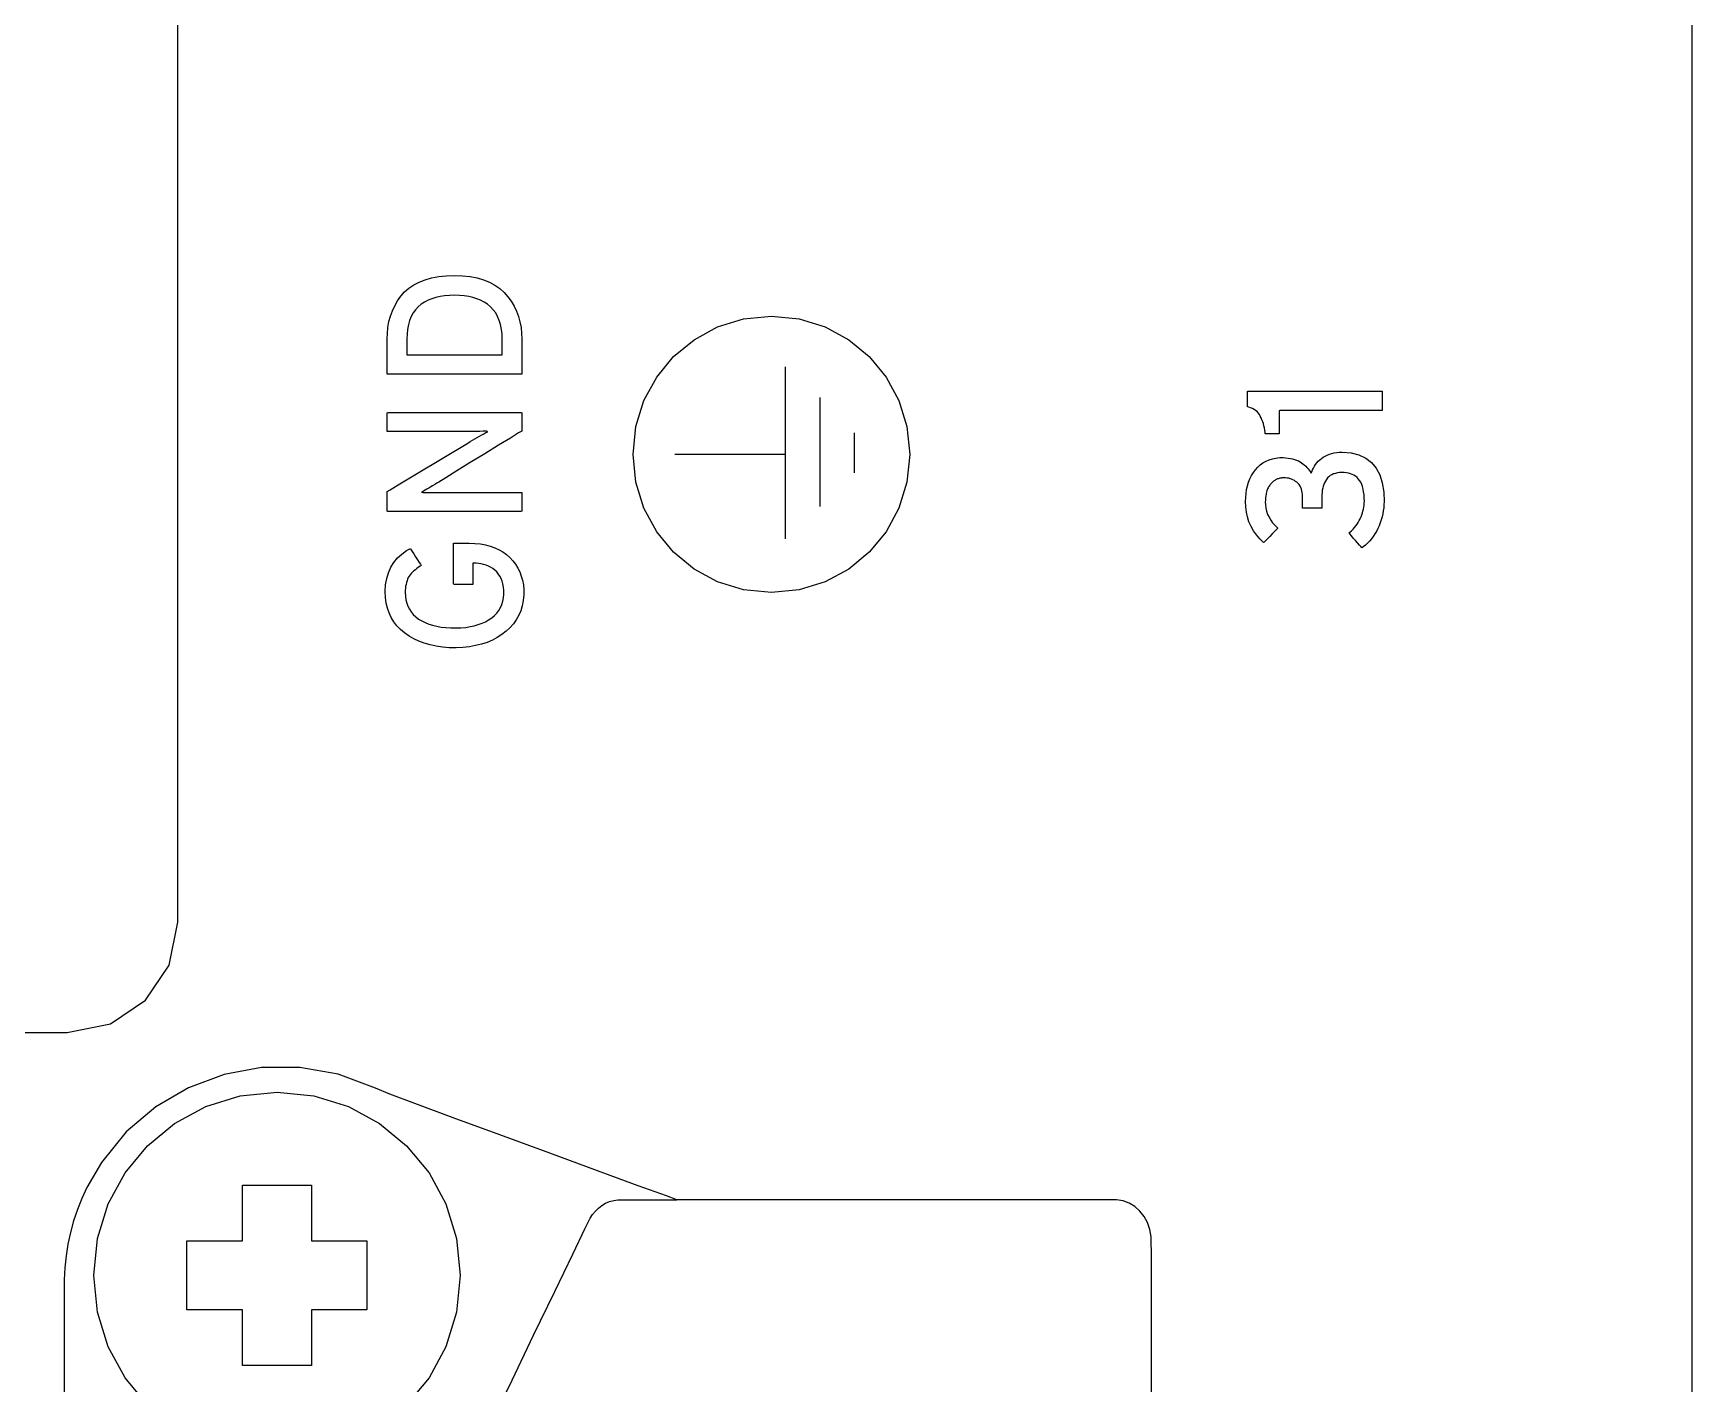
# Model space of a CAD drawing. Extents: x 1 to 47.7, y 0.2 to 35.
# Drawn here: x 37.288 to 38.487, y 17.557 to 18.533 of the extents above; entities that cross this region are included whole.
import ezdxf

# ---------------------------------------------------------------- set-up
doc = ezdxf.new("R2010")
doc.units = 0
doc.header["$MEASUREMENT"] = 0
doc.layers.add('7_0_____DWG', color=7, linetype='CONTINUOUS')

msp = doc.modelspace()

# ---------------------------------------------------------------- linework, layer by layer
at = {"layer": '7_0_____DWG'}
for points in [[(37.2712, 17.8107), (37.3018, 17.8107), (37.3126, 17.8107), (37.3438, 17.817), (37.3692, 17.8342), (37.3863, 17.8596), (37.3926, 17.8907), (37.3926, 17.8946), (37.3926, 17.9058), (37.3926, 17.9483), (37.3926, 18.0144), (37.3926, 18.1001), (37.3926, 18.2015), (37.3926, 18.3147), (37.3926, 18.5607)], [(38.4871, 18.5592), (38.4871, 18.5114), (38.4871, 18.4624), (38.4871, 18.4123), (38.4871, 18.3612), (38.4871, 18.3089), (38.4871, 18.2555), (38.4871, 18.2011), (38.4871, 18.1457), (38.4871, 18.0892), (38.4871, 18.0317), (38.4871, 17.9731), (38.4871, 17.9136), (38.4871, 17.8531), (38.4871, 17.7915), (38.4871, 17.7291), (38.4871, 17.6656), (38.4871, 17.6013), (38.4871, 17.536)], [(37.8318, 18.1678), (37.8318, 18.2923)], [(37.8568, 18.1912), (37.8568, 18.27)], [(37.8818, 18.2156), (37.8818, 18.2445)], [(37.8318, 18.2288), (37.7518, 18.2288)], [(38.0963, 17.5252), (38.0963, 17.6479), (38.0961, 17.6631), (38.0952, 17.6684), (38.0935, 17.6734), (38.091, 17.6778), (38.088, 17.6817), (38.0844, 17.6849), (38.0803, 17.6874), (38.0759, 17.689), (38.0712, 17.6897), (38.0628, 17.6898), (38.0358, 17.6898), (37.9943, 17.6898), (37.9439, 17.6898), (37.8902, 17.6898), (37.8387, 17.6898), (37.7949, 17.6898), (37.7646, 17.6898), (37.7533, 17.6898), (37.7457, 17.6926), (37.7253, 17.7), (37.696, 17.7108), (37.6615, 17.7235), (37.6254, 17.7368), (37.5916, 17.7492), (37.5638, 17.7594), (37.5457, 17.7661), (37.5355, 17.7706), (37.5085, 17.7806), (37.4808, 17.7855), (37.4531, 17.7854), (37.4261, 17.7804), (37.4003, 17.7709), (37.3765, 17.757), (37.3552, 17.7389), (37.3372, 17.7168), (37.3266, 17.6987), (37.323, 17.6908), (37.3199, 17.6828), (37.3171, 17.6746), (37.3149, 17.6663), (37.313, 17.6578), (37.3117, 17.6493), (37.3108, 17.6407), (37.3103, 17.632), (37.3103, 17.6256), (37.3103, 17.6089), (37.3103, 17.581), (37.3103, 17.546)], [(37.3706, 17.5415), (37.3544, 17.5611), (37.3422, 17.5836), (37.3344, 17.6085), (37.3318, 17.6352), (37.3344, 17.6619), (37.3422, 17.6868), (37.3544, 17.7093), (37.3706, 17.7289), (37.3902, 17.745), (37.4127, 17.7572), (37.4375, 17.765), (37.4642, 17.7677), (37.4909, 17.765), (37.5158, 17.7572), (37.5383, 17.745), (37.5579, 17.7289), (37.5741, 17.7093), (37.5863, 17.6868), (37.594, 17.6619), (37.5967, 17.6352), (37.594, 17.6085), (37.5863, 17.5836), (37.5741, 17.5611), (37.5579, 17.5415)], [(37.4393, 17.6102), (37.399, 17.6102), (37.399, 17.6602), (37.4393, 17.6602), (37.4393, 17.7003), (37.4892, 17.7003), (37.4892, 17.6602), (37.5292, 17.6602), (37.5292, 17.6102), (37.4892, 17.6102), (37.4892, 17.5701), (37.4393, 17.5701), (37.4393, 17.6102)], [(37.6197, 17.5298), (37.6341, 17.5595), (37.6497, 17.5919), (37.665, 17.6235), (37.678, 17.6505), (37.6871, 17.6694), (37.6905, 17.6765), (37.6923, 17.6792), (37.6944, 17.6816), (37.6966, 17.6838), (37.6991, 17.6857), (37.7018, 17.6873), (37.7046, 17.6885), (37.7076, 17.6893), (37.7107, 17.6897), (37.7126, 17.6898), (37.7156, 17.6898), (37.7208, 17.6898), (37.7274, 17.6898), (37.7346, 17.6898), (37.7415, 17.6898), (37.7475, 17.6898), (37.7517, 17.6898), (37.7533, 17.6898)]]:
    msp.add_lwpolyline(points, dxfattribs=at)
for points in [[(37.5925, 18.3583), (37.5984, 18.3581), (37.6038, 18.3574), (37.6089, 18.3565), (37.6136, 18.3551), (37.6178, 18.3534), (37.6217, 18.3513), (37.6253, 18.3489), (37.6284, 18.346), (37.6311, 18.3429), (37.6335, 18.3396), (37.6356, 18.3361), (37.6373, 18.3325), (37.6387, 18.3287), (37.6398, 18.3247), (37.6406, 18.3206), (37.641, 18.3163), (37.6411, 18.3124), (37.6411, 18.3112), (37.6411, 18.3083), (37.6411, 18.3044), (37.6411, 18.2999), (37.6411, 18.2954), (37.6411, 18.2914), (37.6411, 18.2884), (37.6411, 18.2869), (37.6391, 18.2868), (37.6307, 18.2868), (37.6174, 18.2868), (37.6011, 18.2868), (37.5839, 18.2868), (37.5677, 18.2868), (37.5544, 18.2868), (37.5459, 18.2868), (37.5439, 18.2869), (37.5439, 18.2884), (37.5439, 18.2914), (37.5439, 18.2954), (37.5439, 18.2999), (37.5439, 18.3044), (37.5439, 18.3083), (37.5439, 18.3112), (37.5439, 18.3124), (37.544, 18.3163), (37.5444, 18.3207), (37.5451, 18.3249), (37.5462, 18.3289), (37.5476, 18.3328), (37.5493, 18.3364), (37.5513, 18.3399), (37.5536, 18.3432), (37.5564, 18.3463), (37.5595, 18.349), (37.563, 18.3515), (37.5669, 18.3535), (37.5713, 18.3552), (37.576, 18.3565), (37.5811, 18.3575), (37.5866, 18.3581)], [(37.5925, 18.3439), (37.5889, 18.3438), (37.5854, 18.3435), (37.5822, 18.343), (37.5791, 18.3423), (37.5762, 18.3414), (37.5734, 18.3403), (37.5709, 18.3389), (37.5685, 18.3374), (37.5663, 18.3356), (37.5644, 18.3335), (37.5627, 18.3312), (37.5613, 18.3286), (37.5601, 18.3258), (37.5592, 18.3227), (37.5585, 18.3193), (37.5582, 18.3157), (37.558, 18.3124), (37.558, 18.3118), (37.558, 18.3106), (37.558, 18.3088), (37.558, 18.3068), (37.558, 18.3048), (37.558, 18.303), (37.558, 18.3016), (37.558, 18.3009), (37.5594, 18.3009), (37.5654, 18.3009), (37.5749, 18.3009), (37.5864, 18.3009), (37.5986, 18.3009), (37.6102, 18.3009), (37.6196, 18.3009), (37.6256, 18.3009), (37.627, 18.3009), (37.627, 18.3016), (37.627, 18.303), (37.627, 18.3048), (37.627, 18.3068), (37.627, 18.3088), (37.627, 18.3106), (37.627, 18.3118), (37.627, 18.3124), (37.6269, 18.3157), (37.6265, 18.3193), (37.6258, 18.3227), (37.6249, 18.3258), (37.6237, 18.3286), (37.6223, 18.3312), (37.6205, 18.3335), (37.6186, 18.3356), (37.6163, 18.3374), (37.614, 18.3389), (37.6114, 18.3403), (37.6087, 18.3414), (37.6058, 18.3423), (37.6028, 18.343), (37.5995, 18.3435), (37.5961, 18.3438)], [(37.8216, 18.3289), (37.8418, 18.3268), (37.8606, 18.321), (37.8776, 18.3118), (37.8924, 18.2996), (37.9046, 18.2848), (37.9138, 18.2678), (37.9196, 18.249), (37.9217, 18.2288), (37.9196, 18.2087), (37.9138, 18.1899), (37.9046, 18.1729), (37.8924, 18.1581), (37.8776, 18.1459), (37.8606, 18.1367), (37.8418, 18.1309), (37.8216, 18.1289), (37.8015, 18.1309), (37.7827, 18.1367), (37.7657, 18.1459), (37.7509, 18.1581), (37.7387, 18.1729), (37.7295, 18.1899), (37.7237, 18.2087), (37.7217, 18.2288), (37.7237, 18.249), (37.7295, 18.2678), (37.7387, 18.2848), (37.7509, 18.2996), (37.7657, 18.3118), (37.7827, 18.321), (37.8015, 18.3268)], [(38.2631, 18.2605), (38.2603, 18.2605), (38.2527, 18.2605), (38.2418, 18.2605), (38.2291, 18.2605), (38.2161, 18.2605), (38.2041, 18.2605), (38.1947, 18.2605), (38.1893, 18.2605), (38.1886, 18.2603), (38.1886, 18.2591), (38.1886, 18.257), (38.1886, 18.2544), (38.1886, 18.2514), (38.1886, 18.2486), (38.1886, 18.2462), (38.1886, 18.2445), (38.1886, 18.2438), (38.1882, 18.2438), (38.1872, 18.2438), (38.1857, 18.2438), (38.184, 18.2438), (38.1822, 18.2438), (38.1806, 18.2438), (38.1794, 18.2438), (38.1786, 18.2438), (38.1785, 18.2447), (38.1783, 18.2464), (38.178, 18.248), (38.1777, 18.2496), (38.1773, 18.2511), (38.1768, 18.2525), (38.1763, 18.2539), (38.1757, 18.2553), (38.1751, 18.2566), (38.1744, 18.2577), (38.1736, 18.2588), (38.1727, 18.2598), (38.1717, 18.2607), (38.1706, 18.2614), (38.1694, 18.2621), (38.1681, 18.2626), (38.1667, 18.263), (38.1659, 18.2633), (38.1659, 18.2641), (38.1659, 18.2656), (38.1659, 18.2674), (38.1659, 18.2694), (38.1659, 18.2713), (38.1659, 18.273), (38.1659, 18.2742), (38.1659, 18.2746), (38.1696, 18.2746), (38.1795, 18.2746), (38.1937, 18.2746), (38.2102, 18.2746), (38.2272, 18.2746), (38.2428, 18.2746), (38.2551, 18.2746), (38.2621, 18.2746), (38.2631, 18.2745), (38.2631, 18.2734), (38.2631, 18.2717), (38.2631, 18.2694), (38.2631, 18.2669), (38.2631, 18.2645), (38.2631, 18.2625), (38.2631, 18.2611)], [(37.6411, 18.2457), (37.6389, 18.2444), (37.633, 18.2407), (37.6244, 18.2355), (37.6144, 18.2293), (37.6039, 18.2229), (37.5942, 18.2169), (37.5863, 18.212), (37.5813, 18.2089), (37.5797, 18.208), (37.5782, 18.207), (37.5767, 18.2062), (37.5753, 18.2053), (37.5739, 18.2045), (37.5725, 18.2037), (37.5712, 18.2029), (37.57, 18.2022), (37.5687, 18.2015), (37.5695, 18.2012), (37.5719, 18.2012), (37.5743, 18.2012), (37.5768, 18.2012), (37.5793, 18.2012), (37.582, 18.2012), (37.5847, 18.2013), (37.5875, 18.2013), (37.5903, 18.2013), (37.5921, 18.2013), (37.5966, 18.2013), (37.6034, 18.2013), (37.6116, 18.2013), (37.6202, 18.2013), (37.6284, 18.2013), (37.6352, 18.2013), (37.6397, 18.2013), (37.6411, 18.2013), (37.6411, 18.2007), (37.6411, 18.1992), (37.6411, 18.1973), (37.6411, 18.195), (37.6411, 18.1926), (37.6411, 18.1905), (37.6411, 18.1888), (37.6411, 18.1878), (37.6404, 18.1876), (37.6341, 18.1876), (37.6227, 18.1876), (37.6078, 18.1876), (37.5913, 18.1876), (37.575, 18.1876), (37.5605, 18.1876), (37.5497, 18.1876), (37.5442, 18.1876), (37.5439, 18.1879), (37.5439, 18.1891), (37.5439, 18.1909), (37.5439, 18.1932), (37.5439, 18.1957), (37.5439, 18.1981), (37.5439, 18.2001), (37.5439, 18.2015), (37.5439, 18.202), (37.5461, 18.2033), (37.5519, 18.2068), (37.5602, 18.2118), (37.5699, 18.2177), (37.5801, 18.2238), (37.5896, 18.2295), (37.5973, 18.2342), (37.6021, 18.2371), (37.6038, 18.2381), (37.6056, 18.2392), (37.6073, 18.2402), (37.609, 18.2411), (37.6106, 18.242), (37.6122, 18.2429), (37.6137, 18.2438), (37.6151, 18.2446), (37.6165, 18.2453), (37.6157, 18.2456), (37.6133, 18.2456), (37.6108, 18.2455), (37.6083, 18.2455), (37.6056, 18.2455), (37.603, 18.2455), (37.6002, 18.2455), (37.5974, 18.2455), (37.5945, 18.2455), (37.5927, 18.2455), (37.5882, 18.2455), (37.5814, 18.2455), (37.5733, 18.2455), (37.5647, 18.2455), (37.5566, 18.2455), (37.5498, 18.2455), (37.5453, 18.2455), (37.5439, 18.2455), (37.5439, 18.2461), (37.5439, 18.2476), (37.5439, 18.2495), (37.5439, 18.2518), (37.5439, 18.2542), (37.5439, 18.2563), (37.5439, 18.258), (37.5439, 18.259), (37.5446, 18.2592), (37.5509, 18.2592), (37.5624, 18.2592), (37.5772, 18.2592), (37.5937, 18.2592), (37.6101, 18.2592), (37.6246, 18.2592), (37.6354, 18.2592), (37.6408, 18.2592), (37.6411, 18.2589), (37.6411, 18.2578), (37.6411, 18.2561), (37.6411, 18.2539), (37.6411, 18.2516), (37.6411, 18.2494), (37.6411, 18.2475), (37.6411, 18.2462)], [(38.2342, 18.2304), (38.2407, 18.2299), (38.2464, 18.2285), (38.2513, 18.2262), (38.2554, 18.223), (38.2588, 18.2189), (38.2614, 18.214), (38.2633, 18.2082), (38.2643, 18.2016), (38.2647, 18.1948), (38.2645, 18.1925), (38.2643, 18.1903), (38.264, 18.188), (38.2636, 18.1858), (38.2631, 18.1837), (38.2625, 18.1815), (38.2618, 18.1794), (38.261, 18.1773), (38.2601, 18.1752), (38.259, 18.1732), (38.2579, 18.1713), (38.2567, 18.1694), (38.2554, 18.1677), (38.2541, 18.1661), (38.2526, 18.1646), (38.2511, 18.1632), (38.2495, 18.1619), (38.2485, 18.1613), (38.2479, 18.162), (38.2468, 18.1632), (38.2454, 18.1648), (38.2438, 18.1666), (38.2423, 18.1684), (38.2409, 18.17), (38.2398, 18.1713), (38.2392, 18.172), (38.2398, 18.1726), (38.241, 18.1737), (38.2421, 18.1748), (38.2432, 18.176), (38.2442, 18.1772), (38.2451, 18.1784), (38.2459, 18.1797), (38.2466, 18.181), (38.2473, 18.1823), (38.2479, 18.1837), (38.2485, 18.1851), (38.2489, 18.1865), (38.2493, 18.1879), (38.2497, 18.1893), (38.2499, 18.1907), (38.2501, 18.1921), (38.2502, 18.1935), (38.2503, 18.195), (38.2502, 18.1973), (38.2501, 18.1996), (38.2498, 18.2018), (38.2495, 18.2038), (38.249, 18.2056), (38.2484, 18.2072), (38.2477, 18.2087), (38.2469, 18.2101), (38.2459, 18.2112), (38.245, 18.2122), (38.2439, 18.2131), (38.2427, 18.2138), (38.2415, 18.2144), (38.2402, 18.2149), (38.2388, 18.2153), (38.2373, 18.2156), (38.2357, 18.2158), (38.234, 18.2158), (38.2324, 18.2157), (38.2308, 18.2155), (38.2294, 18.2151), (38.228, 18.2147), (38.2268, 18.2141), (38.2257, 18.2135), (38.2246, 18.2127), (38.2237, 18.2118), (38.2229, 18.2108), (38.2222, 18.2096), (38.2215, 18.2084), (38.221, 18.2072), (38.2206, 18.2058), (38.2202, 18.2044), (38.2199, 18.2029), (38.2197, 18.2013), (38.2196, 18.1997), (38.2196, 18.1987), (38.2196, 18.1981), (38.2196, 18.1971), (38.2196, 18.1958), (38.2196, 18.1943), (38.2196, 18.1928), (38.2196, 18.1915), (38.2196, 18.1905), (38.2196, 18.19), (38.2195, 18.1899), (38.2185, 18.1899), (38.2168, 18.1899), (38.2146, 18.1899), (38.2122, 18.1899), (38.2099, 18.1899), (38.2079, 18.1899), (38.2063, 18.1899), (38.2056, 18.1899), (38.2055, 18.1901), (38.2055, 18.1908), (38.2055, 18.1918), (38.2055, 18.1932), (38.2055, 18.1947), (38.2055, 18.1961), (38.2055, 18.1973), (38.2055, 18.1982), (38.2055, 18.1986), (38.2055, 18.1999), (38.2054, 18.2013), (38.2051, 18.2026), (38.2048, 18.2038), (38.2043, 18.2049), (38.2038, 18.206), (38.2031, 18.207), (38.2024, 18.2079), (38.2015, 18.2087), (38.2006, 18.2093), (38.1997, 18.21), (38.1987, 18.2105), (38.1977, 18.2109), (38.1967, 18.2113), (38.1956, 18.2116), (38.1944, 18.2117), (38.1932, 18.2119), (38.1921, 18.2119), (38.1916, 18.2119), (38.1911, 18.2118), (38.1906, 18.2118), (38.1901, 18.2117), (38.1896, 18.2117), (38.1891, 18.2116), (38.1886, 18.2115), (38.188, 18.2113), (38.1875, 18.2112), (38.187, 18.2109), (38.1865, 18.2107), (38.186, 18.2104), (38.1855, 18.2101), (38.185, 18.2097), (38.1845, 18.2094), (38.1841, 18.209), (38.1836, 18.2085), (38.1832, 18.2081), (38.1827, 18.2076), (38.1823, 18.2071), (38.1819, 18.2065), (38.1815, 18.2059), (38.1811, 18.2053), (38.1807, 18.2046), (38.1804, 18.2039), (38.1801, 18.2032), (38.1798, 18.2024), (38.1796, 18.2016), (38.1794, 18.2007), (38.1792, 18.1998), (38.179, 18.1988), (38.1789, 18.1978), (38.1788, 18.1967), (38.1788, 18.1956), (38.1787, 18.1945), (38.1788, 18.1924), (38.1791, 18.19), (38.1796, 18.1877), (38.1804, 18.1855), (38.1814, 18.1834), (38.1826, 18.1814), (38.184, 18.1794), (38.1856, 18.1776), (38.1875, 18.1758), (38.1875, 18.1752), (38.1866, 18.1743), (38.1853, 18.173), (38.1836, 18.1713), (38.1819, 18.1695), (38.1803, 18.1678), (38.1789, 18.1664), (38.1779, 18.1654), (38.1775, 18.1651), (38.1747, 18.1678), (38.1723, 18.1706), (38.1702, 18.1737), (38.1684, 18.1768), (38.1669, 18.1801), (38.1658, 18.1836), (38.165, 18.1872), (38.1645, 18.191), (38.1644, 18.1948), (38.1645, 18.1978), (38.1648, 18.2007), (38.1652, 18.2035), (38.1658, 18.2062), (38.1666, 18.2087), (38.1676, 18.2112), (38.1688, 18.2135), (38.1701, 18.2157), (38.1716, 18.2178), (38.1733, 18.2197), (38.1751, 18.2213), (38.177, 18.2227), (38.1792, 18.2239), (38.1814, 18.2249), (38.1838, 18.2257), (38.1864, 18.2262), (38.1891, 18.2265), (38.1916, 18.2265), (38.1934, 18.2264), (38.1952, 18.2262), (38.1969, 18.2259), (38.1984, 18.2256), (38.1999, 18.2252), (38.2013, 18.2247), (38.2026, 18.2242), (38.2038, 18.2235), (38.2049, 18.2228), (38.2059, 18.2221), (38.2069, 18.2212), (38.2079, 18.2204), (38.2088, 18.2195), (38.2096, 18.2185), (38.2104, 18.2175), (38.2111, 18.2165), (38.2118, 18.2154), (38.2123, 18.2162), (38.2128, 18.2177), (38.2135, 18.219), (38.2142, 18.2204), (38.215, 18.2216), (38.216, 18.2228), (38.217, 18.2239), (38.2181, 18.225), (38.2193, 18.226), (38.2206, 18.2269), (38.222, 18.2277), (38.2235, 18.2284), (38.225, 18.229), (38.2267, 18.2295), (38.2284, 18.2299), (38.2303, 18.2302), (38.2322, 18.2304)], [(37.6031, 18.1646), (37.6072, 18.1645), (37.6112, 18.1641), (37.6149, 18.1634), (37.6184, 18.1625), (37.6217, 18.1613), (37.6247, 18.1599), (37.6275, 18.1583), (37.6302, 18.1564), (37.6325, 18.1542), (37.6347, 18.1519), (37.6366, 18.1494), (37.6383, 18.1467), (37.6397, 18.1439), (37.6408, 18.1409), (37.6417, 18.1378), (37.6423, 18.1345), (37.6426, 18.131), (37.6426, 18.1272), (37.6422, 18.1232), (37.6415, 18.1194), (37.6404, 18.1158), (37.639, 18.1125), (37.6372, 18.1093), (37.6351, 18.1063), (37.6326, 18.1035), (37.6298, 18.101), (37.6267, 18.0986), (37.6234, 18.0964), (37.6199, 18.0945), (37.6161, 18.0929), (37.6121, 18.0916), (37.6078, 18.0906), (37.6033, 18.0898), (37.5986, 18.0893), (37.5937, 18.089), (37.5887, 18.0891), (37.5838, 18.0895), (37.5792, 18.0902), (37.5749, 18.0911), (37.5707, 18.0923), (37.5668, 18.0937), (37.5631, 18.0955), (37.5597, 18.0975), (37.5564, 18.0998), (37.5535, 18.1023), (37.5509, 18.105), (37.5486, 18.1078), (37.5467, 18.1109), (37.5452, 18.1142), (37.544, 18.1177), (37.5431, 18.1214), (37.5426, 18.1253), (37.5424, 18.1296), (37.5427, 18.1345), (37.5435, 18.1391), (37.5447, 18.1433), (37.5465, 18.1472), (37.5486, 18.1508), (37.5513, 18.154), (37.5544, 18.1568), (37.5579, 18.1593), (37.5606, 18.1608), (37.561, 18.1601), (37.5619, 18.1587), (37.5631, 18.1569), (37.5644, 18.1548), (37.5657, 18.1527), (37.5669, 18.1508), (37.5679, 18.1494), (37.5684, 18.1486), (37.5678, 18.148), (37.5665, 18.1472), (37.5653, 18.1464), (37.5642, 18.1455), (37.5631, 18.1446), (37.5621, 18.1437), (37.5613, 18.1428), (37.5605, 18.1418), (37.5597, 18.1408), (37.5591, 18.1398), (37.5586, 18.1386), (37.5582, 18.1374), (37.5578, 18.1362), (37.5575, 18.1349), (37.5572, 18.1335), (37.557, 18.1321), (37.5569, 18.1305), (37.5569, 18.129), (37.557, 18.1263), (37.5574, 18.1238), (37.558, 18.1213), (37.5588, 18.119), (37.5599, 18.1169), (37.5612, 18.1149), (37.5627, 18.113), (37.5645, 18.1114), (37.5665, 18.1098), (37.5688, 18.1084), (37.5713, 18.1072), (37.5739, 18.1062), (37.5767, 18.1053), (37.5797, 18.1046), (37.5829, 18.104), (37.5863, 18.1036), (37.5898, 18.1034), (37.5935, 18.1034), (37.5971, 18.1035), (37.6006, 18.1038), (37.6038, 18.1043), (37.6068, 18.1049), (37.6097, 18.1058), (37.6124, 18.1067), (37.6149, 18.1079), (37.6172, 18.1092), (37.6194, 18.1107), (37.6214, 18.1123), (37.6231, 18.1141), (37.6246, 18.116), (37.6258, 18.1181), (37.6268, 18.1203), (37.6275, 18.1227), (37.6279, 18.1252), (37.6281, 18.1279), (37.6281, 18.1305), (37.6279, 18.1329), (37.6275, 18.1352), (37.6269, 18.1373), (37.6262, 18.1392), (37.6253, 18.1409), (37.6242, 18.1425), (37.623, 18.144), (37.6216, 18.1452), (37.6202, 18.1463), (37.6186, 18.1472), (37.617, 18.148), (37.6154, 18.1487), (37.6136, 18.1493), (37.6119, 18.1497), (37.61, 18.15), (37.6081, 18.1502), (37.6063, 18.1503), (37.6062, 18.1503), (37.6062, 18.1503), (37.6061, 18.1503), (37.6061, 18.1503), (37.606, 18.1503), (37.6059, 18.1503), (37.6059, 18.1503), (37.6059, 18.1503), (37.6058, 18.1502), (37.6058, 18.1494), (37.6058, 18.1478), (37.6058, 18.1456), (37.6058, 18.143), (37.6058, 18.1404), (37.6058, 18.138), (37.6058, 18.1362), (37.6058, 18.1351), (37.6058, 18.1349), (37.6049, 18.1349), (37.6032, 18.1349), (37.6011, 18.1349), (37.5988, 18.1349), (37.5965, 18.1349), (37.5944, 18.1349), (37.5928, 18.1349), (37.592, 18.1349), (37.5919, 18.1353), (37.5919, 18.1375), (37.5919, 18.1412), (37.5919, 18.1458), (37.5919, 18.1508), (37.5919, 18.1557), (37.5919, 18.16), (37.5919, 18.1631), (37.5919, 18.1646), (37.5921, 18.1646), (37.5931, 18.1646), (37.5946, 18.1646), (37.5964, 18.1646), (37.5982, 18.1646), (37.6001, 18.1646), (37.6016, 18.1646), (37.6027, 18.1646)]]:
    msp.add_lwpolyline(points, close=True, dxfattribs=at)

doc.saveas('drawing.dxf')
